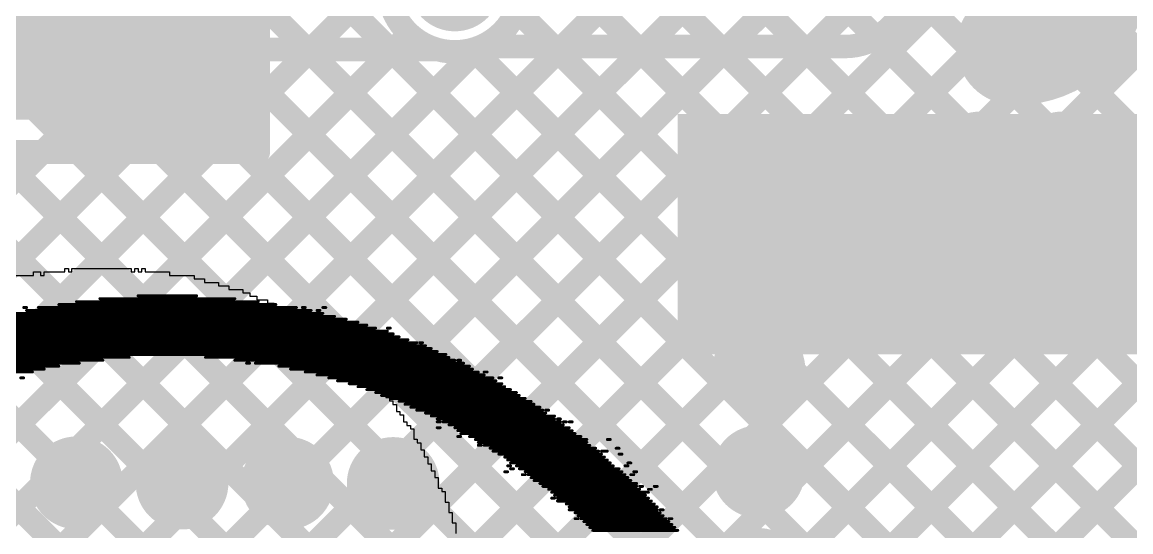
# Model space of a CAD drawing. Header units: millimetres. Extents: x 3.06 to 5.82, y 1.29 to 3.84.
# Drawn here: x 4.7105 to 5.0885, y 1.7595 to 1.9333 of the extents above; entities that cross this region are included whole.
import ezdxf

# ---------------------------------------------------------------- set-up
doc = ezdxf.new("R2010")
doc.units = ezdxf.units.MM
doc.header["$MEASUREMENT"] = 0
for name, color, linetype in [('BottomLayer', 5, 'Continuous'), ('BottomOverlay', 54, 'Continuous'), ('BottomSolder', 6, 'Continuous'), ('MultiLayer', 9, 'Continuous'), ('TopLayer', 1, 'Continuous'), ('TopOverlay', 2, 'Continuous'), ('TopPaste', 8, 'Continuous'), ('TopSolder', 216, 'Continuous'), ('ViaHoleLayer', 16, 'Continuous')]:
    doc.layers.add(name, color=color, linetype=linetype)

# ---------------------------------------------------------------- blocks, each defined once
blk = doc.blocks.new('RES_0805_38')
at = {"layer": 'TopLayer'}
for points in [[(-0.06, -0.025), (-0.02, -0.025), (-0.06, 0.025), (-0.02, 0.025)], [(0.02, -0.025), (0.06, -0.025), (0.02, 0.025), (0.06, 0.025)]]:
    blk.add_solid(points, dxfattribs=at)
at = {"layer": 'TopOverlay', "const_width": 0.00787}
for points in [[(-0.065, 0.03), (0.065, 0.03)], [(-0.065, 0.03), (-0.065, -0.03)], [(0.065, 0.03), (0.065, -0.03)], [(-0.065, -0.03), (0.065, -0.03)]]:
    blk.add_lwpolyline(points, dxfattribs=at)
at = {"layer": 'TopOverlay', "const_width": 0.00394}
for points in [[(-0.06697, 0.03, 1), (-0.06303, 0.03, 1)], [(-0.06697, 0.03, 1), (-0.06303, 0.03, 1)], [(0.06303, 0.03, 1), (0.06697, 0.03, 1)], [(0.06303, 0.03, 1), (0.06697, 0.03, 1)], [(-0.06697, -0.03, 1), (-0.06303, -0.03, 1)], [(-0.06697, -0.03, 1), (-0.06303, -0.03, 1)], [(0.06303, -0.03, 1), (0.06697, -0.03, 1)], [(0.06303, -0.03, 1), (0.06697, -0.03, 1)]]:
    blk.add_lwpolyline(points, format="xyb", close=True, dxfattribs=at)
at = {"layer": 'TopPaste'}
for points in [[(-0.06, -0.025), (-0.02, -0.025), (-0.06, 0.025), (-0.02, 0.025)], [(0.02, -0.025), (0.06, -0.025), (0.02, 0.025), (0.06, 0.025)]]:
    blk.add_solid(points, dxfattribs=at)
at = {"layer": 'TopSolder'}
for points in [[(-0.064, -0.029), (-0.016, -0.029), (-0.064, 0.029), (-0.016, 0.029)], [(0.016, -0.029), (0.064, -0.029), (0.016, 0.029), (0.064, 0.029)]]:
    blk.add_solid(points, dxfattribs=at)
blk = doc.blocks.new('SOT_23_51')
at = {"layer": 'TopLayer'}
for points in [[(-0.01614, 0.02126), (0.01614, 0.02126), (-0.01614, 0.05748), (0.01614, 0.05748)], [(-0.05354, -0.05748), (-0.02126, -0.05748), (-0.05354, -0.02126), (-0.02126, -0.02126)], [(0.02126, -0.05748), (0.05354, -0.05748), (0.02126, -0.02126), (0.05354, -0.02126)]]:
    blk.add_solid(points, dxfattribs=at)
at = {"layer": 'TopOverlay', "const_width": 0.00787}
for points in [[(-0.024, 0.034), (-0.063, 0.034)], [(-0.063, 0.034), (-0.063, -0.03)], [(0.063, 0.034), (0.024, 0.034)], [(0.063, 0.034), (0.063, -0.03)], [(0.013, -0.033), (-0.013, -0.033)]]:
    blk.add_lwpolyline(points, dxfattribs=at)
at = {"layer": 'TopOverlay'}
for points, const_width in [([(-0.06497, 0.034, 1), (-0.06103, 0.034, 1)], 0.00394), ([(-0.06497, 0.034, 1), (-0.06103, 0.034, 1)], 0.00394), ([(-0.02597, 0.034, 1), (-0.02203, 0.034, 1)], 0.00394), ([(0.02203, 0.034, 1), (0.02597, 0.034, 1)], 0.00394), ([(0.06103, 0.034, 1), (0.06497, 0.034, 1)], 0.00394), ([(0.06103, 0.034, 1), (0.06497, 0.034, 1)], 0.00394), ([(-0.06497, -0.03, 1), (-0.06103, -0.03, 1)], 0.00394), ([(0.06103, -0.03, 1), (0.06497, -0.03, 1)], 0.00394), ([(-0.01497, -0.033, 1), (-0.01103, -0.033, 1)], 0.00394), ([(0.01103, -0.033, 1), (0.01497, -0.033, 1)], 0.00394), ([(-0.06439, -0.045, 1), (-0.07161, -0.045, 1)], 0.01), ([(-0.07411, -0.045, 1), (-0.06911, -0.045, 1)], 0.005), ([(-0.06689, -0.045, 1), (-0.06189, -0.045, 1)], 0.005)]:
    blk.add_lwpolyline(points, format="xyb", close=True, dxfattribs=dict(at, const_width=const_width))
at = {"layer": 'TopPaste'}
for points in [[(-0.01614, 0.02126), (0.01614, 0.02126), (-0.01614, 0.05748), (0.01614, 0.05748)], [(-0.05354, -0.05748), (-0.02126, -0.05748), (-0.05354, -0.02126), (-0.02126, -0.02126)], [(0.02126, -0.05748), (0.05354, -0.05748), (0.02126, -0.02126), (0.05354, -0.02126)]]:
    blk.add_solid(points, dxfattribs=at)
at = {"layer": 'TopSolder'}
for points in [[(-0.02014, 0.01726), (0.02014, 0.01726), (-0.02014, 0.06148), (0.02014, 0.06148)], [(-0.05754, -0.06148), (-0.01726, -0.06148), (-0.05754, -0.01726), (-0.01726, -0.01726)], [(0.01726, -0.06148), (0.05754, -0.06148), (0.01726, -0.01726), (0.05754, -0.01726)]]:
    blk.add_solid(points, dxfattribs=at)

msp = doc.modelspace()

# ---------------------------------------------------------------- linework, layer by layer
at = {"layer": 'BottomLayer', "const_width": 0.008}
for points in [[(4.522, 1.55215), (5.43548, 2.46563)], [(4.522, 1.52387), (5.44297, 2.44484)], [(4.52217, 1.49575), (5.46642, 2.44)], [(4.53143, 1.47673), (5.4947, 2.44)], [(4.55105, 1.46806), (5.52299, 2.44)], [(4.57927, 1.468), (5.55127, 2.44)], [(4.60756, 1.468), (5.57956, 2.44)], [(4.63584, 1.468), (5.60784, 2.44)], [(4.66412, 1.468), (5.63612, 2.44)], [(4.789, 2.2255), (5.367, 1.6475)], [(4.789, 2.19722), (5.367, 1.61922)], [(4.789, 2.16893), (5.36166, 1.59627)], [(4.789, 2.14065), (5.34149, 1.58816)], [(4.89622, 2.00514), (5.32595, 1.57542)], [(4.88966, 1.98342), (5.31461, 1.55847)], [(4.8668, 1.978), (5.3084, 1.5364)], [(4.69241, 1.468), (5.17455, 1.95014)], [(4.87912, 1.93739), (5.29051, 1.526)], [(4.50056, 1.70042), (4.72414, 1.924)], [(4.504, 1.924), (4.85197, 1.924)], [(4.51292, 1.68449), (4.75243, 1.924)], [(4.52061, 1.66389), (4.78071, 1.924)], [(4.522, 1.58043), (4.86633, 1.92476)], [(4.522, 1.60872), (4.83728, 1.924)], [(4.522, 1.637), (4.809, 1.924)], [(4.60967, 1.924), (5.02512, 1.50855)], [(4.63795, 1.924), (5.0392, 1.52276)], [(4.66624, 1.924), (5.06424, 1.526)], [(4.69452, 1.924), (5.09252, 1.526)], [(4.72069, 1.468), (5.17776, 1.92507)], [(4.72281, 1.924), (5.12081, 1.526)], [(4.75109, 1.924), (5.14909, 1.526)], [(4.77937, 1.924), (5.17737, 1.526)], [(4.80766, 1.924), (5.20566, 1.526)], [(4.83594, 1.924), (5.23394, 1.526)], [(4.86418, 1.92404), (5.26223, 1.526)], [(4.74898, 1.468), (5.19842, 1.91745)], [(4.63496, 1.87042), (5.02655, 1.47884)], [(4.77726, 1.468), (5.17021, 1.86095)], [(4.62646, 1.85064), (5.0091, 1.468)]]:
    msp.add_lwpolyline(points, dxfattribs=at)
msp.add_lwpolyline([(4.88081, 1.946, -0.494904), (4.85197, 1.924)], format="xyb", dxfattribs=at)
at = {"layer": 'BottomLayer'}
for points, const_width in [([(5.04309, 1.925, 1), (5.05491, 1.925, 1)], 0.01181), ([(4.72081, 1.924, 1), (4.72481, 1.924, 1)], 0.004), ([(4.72214, 1.924, 1), (4.72614, 1.924, 1)], 0.004), ([(4.74909, 1.924, 1), (4.75309, 1.924, 1)], 0.004), ([(4.75043, 1.924, 1), (4.75443, 1.924, 1)], 0.004), ([(4.77737, 1.924, 1), (4.78137, 1.924, 1)], 0.004), ([(4.77871, 1.924, 1), (4.78271, 1.924, 1)], 0.004), ([(4.80566, 1.924, 1), (4.80966, 1.924, 1)], 0.004), ([(4.807, 1.924, 1), (4.811, 1.924, 1)], 0.004), ([(4.83394, 1.924, 1), (4.83794, 1.924, 1)], 0.004), ([(4.83528, 1.924, 1), (4.83928, 1.924, 1)], 0.004), ([(4.84997, 1.924, 1), (4.85397, 1.924, 1)], 0.004), ([(4.84997, 1.924, 1), (4.85397, 1.924, 1)], 0.004), ([(4.86218, 1.92404, 1), (4.86618, 1.92404, 1)], 0.004), ([(4.86433, 1.92476, 1), (4.86833, 1.92476, 1)], 0.004), ([(5.03109, 1.887, 1), (5.04291, 1.887, 1)], 0.01181), ([(5.05909, 1.887, 1), (5.07091, 1.887, 1)], 0.01181), ([(4.95598, 1.885, 1), (4.96779, 1.885, 1)], 0.01181), ([(4.95587, 1.85, 1), (4.96768, 1.85, 1)], 0.01181), ([(4.95576, 1.815, 1), (4.96757, 1.815, 1)], 0.01181), ([(4.95565, 1.78, 1), (4.96746, 1.78, 1)], 0.01181), ([(4.72309, 1.77622, 1), (4.7349, 1.77622, 1)], 0.01181), ([(4.75909, 1.77611, 1), (4.7709, 1.77611, 1)], 0.01181), ([(4.79509, 1.77611, 1), (4.8069, 1.77611, 1)], 0.01181), ([(4.83109, 1.776, 1), (4.8429, 1.776, 1)], 0.01181)]:
    msp.add_lwpolyline(points, format="xyb", close=True, dxfattribs=dict(at, const_width=const_width))
at = {"layer": 'BottomOverlay', "const_width": 0.001}
for points in [[(4.723, 1.837), (4.797, 1.837)], [(4.729, 1.838), (4.791, 1.838)], [(4.737, 1.839), (4.783, 1.839)], [(4.75, 1.84), (4.77, 1.84)], [(4.704, 1.833), (4.817, 1.833)], [(4.708, 1.834), (4.813, 1.834)], [(4.711, 1.836), (4.712, 1.836)], [(4.712, 1.835), (4.809, 1.835)], [(4.716, 1.836), (4.804, 1.836)], [(4.806, 1.836), (4.807, 1.836)], [(4.811, 1.835), (4.812, 1.835)], [(4.813, 1.836), (4.814, 1.836)], [(4.689, 1.829), (4.831, 1.829)], [(4.693, 1.83), (4.828, 1.83)], [(4.696, 1.831), (4.825, 1.831)], [(4.699, 1.832), (4.821, 1.832)], [(4.835, 1.829), (4.836, 1.829)], [(4.681, 1.826), (4.839, 1.826)], [(4.684, 1.827), (4.837, 1.827)], [(4.687, 1.828), (4.835, 1.828)], [(4.671, 1.822), (4.85, 1.822)], [(4.673, 1.823), (4.848, 1.823)], [(4.676, 1.824), (4.845, 1.824)], [(4.679, 1.825), (4.842, 1.825)], [(4.846, 1.824), (4.847, 1.824)], [(4.662, 1.818), (4.738, 1.818)], [(4.665, 1.819), (4.747, 1.819)], [(4.666, 1.82), (4.855, 1.82)], [(4.669, 1.821), (4.852, 1.821)], [(4.773, 1.819), (4.856, 1.819)], [(4.783, 1.818), (4.858, 1.818)], [(4.859, 1.818), (4.86, 1.818)], [(4.655, 1.814), (4.714, 1.814)], [(4.656, 1.815), (4.718, 1.815)], [(4.657, 1.816), (4.723, 1.816)], [(4.661, 1.817), (4.73, 1.817)], [(4.787, 1.817), (4.788, 1.817)], [(4.79, 1.817), (4.861, 1.817)], [(4.798, 1.816), (4.863, 1.816)], [(4.802, 1.815), (4.864, 1.815)], [(4.807, 1.814), (4.866, 1.814)], [(4.868, 1.814), (4.869, 1.814)], [(4.71, 1.812), (4.711, 1.812)], [(4.811, 1.813), (4.868, 1.813)], [(4.815, 1.812), (4.871, 1.812)], [(4.818, 1.811), (4.872, 1.811)], [(4.822, 1.81), (4.874, 1.81)], [(4.873, 1.812), (4.874, 1.812)], [(4.825, 1.809), (4.875, 1.809)], [(4.828, 1.808), (4.877, 1.808)], [(4.831, 1.807), (4.879, 1.807)], [(4.833, 1.806), (4.88, 1.806)], [(4.836, 1.805), (4.882, 1.805)], [(4.839, 1.804), (4.884, 1.804)], [(4.841, 1.803), (4.885, 1.803)], [(4.843, 1.802), (4.887, 1.802)], [(4.845, 1.801), (4.888, 1.801)], [(4.848, 1.8), (4.889, 1.8)], [(4.85, 1.799), (4.892, 1.799)], [(4.889, 1.801), (4.89, 1.801)], [(4.852, 1.798), (4.892, 1.798)], [(4.852, 1.797), (4.853, 1.797)], [(4.852, 1.795), (4.853, 1.795)], [(4.854, 1.797), (4.894, 1.797)], [(4.856, 1.796), (4.895, 1.796)], [(4.858, 1.795), (4.897, 1.795)], [(4.893, 1.798), (4.894, 1.798)], [(4.895, 1.797), (4.896, 1.797)], [(4.897, 1.797), (4.898, 1.797)], [(4.859, 1.794), (4.898, 1.794)], [(4.859, 1.792), (4.86, 1.792)], [(4.86, 1.793), (4.899, 1.793)], [(4.863, 1.792), (4.901, 1.792)], [(4.865, 1.791), (4.903, 1.791)], [(4.866, 1.79), (4.903, 1.79)], [(4.866, 1.789), (4.867, 1.789)], [(4.868, 1.789), (4.904, 1.789)], [(4.87, 1.788), (4.906, 1.788)], [(4.91, 1.791), (4.911, 1.791)], [(4.913, 1.788), (4.914, 1.788)], [(4.871, 1.787), (4.907, 1.787)], [(4.873, 1.786), (4.908, 1.786)], [(4.875, 1.785), (4.909, 1.785)], [(4.876, 1.784), (4.91, 1.784)], [(4.908, 1.787), (4.91, 1.787)], [(4.914, 1.786), (4.915, 1.786)], [(4.875, 1.78), (4.876, 1.78)], [(4.876, 1.782), (4.877, 1.782)], [(4.877, 1.783), (4.911, 1.783)], [(4.877, 1.781), (4.878, 1.781)], [(4.879, 1.782), (4.912, 1.782)], [(4.88, 1.781), (4.914, 1.781)], [(4.882, 1.78), (4.915, 1.78)], [(4.916, 1.782), (4.917, 1.782)], [(4.917, 1.783), (4.918, 1.783)], [(4.919, 1.78), (4.92, 1.78)], [(4.881, 1.779), (4.882, 1.779)], [(4.883, 1.779), (4.916, 1.779)], [(4.884, 1.778), (4.917, 1.778)], [(4.885, 1.777), (4.918, 1.777)], [(4.887, 1.776), (4.92, 1.776)], [(4.918, 1.779), (4.919, 1.779)], [(4.888, 1.775), (4.92, 1.775)], [(4.89, 1.774), (4.921, 1.774)], [(4.891, 1.773), (4.924, 1.773)], [(4.921, 1.775), (4.922, 1.775)], [(4.924, 1.774), (4.925, 1.774)], [(4.926, 1.775), (4.927, 1.775)], [(4.891, 1.771), (4.892, 1.771)], [(4.892, 1.772), (4.923, 1.772)], [(4.893, 1.771), (4.924, 1.771)], [(4.893, 1.77), (4.925, 1.77)], [(4.896, 1.769), (4.926, 1.769)], [(4.897, 1.768), (4.927, 1.768)], [(4.897, 1.767), (4.927, 1.767)], [(4.899, 1.766), (4.928, 1.766)], [(4.9, 1.765), (4.929, 1.765)], [(4.928, 1.767), (4.929, 1.767)], [(4.899, 1.764), (4.9, 1.764)], [(4.901, 1.764), (4.93, 1.764)], [(4.902, 1.763), (4.931, 1.763)], [(4.903, 1.762), (4.932, 1.762)], [(4.904, 1.761), (4.933, 1.761)], [(4.931, 1.764), (4.932, 1.764)], [(4.905, 1.76), (4.934, 1.76)]]:
    msp.add_lwpolyline(points, dxfattribs=at)
at = {"layer": 'BottomOverlay', "const_width": 0.0005}
for points in [[(4.72275, 1.837, 1), (4.72325, 1.837, 1)], [(4.72875, 1.838, 1), (4.72925, 1.838, 1)], [(4.73675, 1.839, 1), (4.73725, 1.839, 1)], [(4.74975, 1.84, 1), (4.75025, 1.84, 1)], [(4.76975, 1.84, 1), (4.77025, 1.84, 1)], [(4.78275, 1.839, 1), (4.78325, 1.839, 1)], [(4.79075, 1.838, 1), (4.79125, 1.838, 1)], [(4.79675, 1.837, 1), (4.79725, 1.837, 1)], [(4.71075, 1.836, 1), (4.71125, 1.836, 1)], [(4.71175, 1.836, 1), (4.71225, 1.836, 1)], [(4.71175, 1.835, 1), (4.71225, 1.835, 1)], [(4.71575, 1.836, 1), (4.71625, 1.836, 1)], [(4.80375, 1.836, 1), (4.80425, 1.836, 1)], [(4.80575, 1.836, 1), (4.80625, 1.836, 1)], [(4.80675, 1.836, 1), (4.80725, 1.836, 1)], [(4.80875, 1.835, 1), (4.80925, 1.835, 1)], [(4.81075, 1.835, 1), (4.81125, 1.835, 1)], [(4.81175, 1.835, 1), (4.81225, 1.835, 1)], [(4.81275, 1.836, 1), (4.81325, 1.836, 1)], [(4.81275, 1.834, 1), (4.81325, 1.834, 1)], [(4.81375, 1.836, 1), (4.81425, 1.836, 1)], [(4.81675, 1.833, 1), (4.81725, 1.833, 1)], [(4.82075, 1.832, 1), (4.82125, 1.832, 1)], [(4.82475, 1.831, 1), (4.82525, 1.831, 1)], [(4.82775, 1.83, 1), (4.82825, 1.83, 1)], [(4.83075, 1.829, 1), (4.83125, 1.829, 1)], [(4.83475, 1.829, 1), (4.83525, 1.829, 1)], [(4.83575, 1.829, 1), (4.83625, 1.829, 1)], [(4.83475, 1.828, 1), (4.83525, 1.828, 1)], [(4.83675, 1.827, 1), (4.83725, 1.827, 1)], [(4.83875, 1.826, 1), (4.83925, 1.826, 1)], [(4.84175, 1.825, 1), (4.84225, 1.825, 1)], [(4.84475, 1.824, 1), (4.84525, 1.824, 1)], [(4.84575, 1.824, 1), (4.84625, 1.824, 1)], [(4.84675, 1.824, 1), (4.84725, 1.824, 1)], [(4.84775, 1.823, 1), (4.84825, 1.823, 1)], [(4.84975, 1.822, 1), (4.85025, 1.822, 1)], [(4.73775, 1.818, 1), (4.73825, 1.818, 1)], [(4.74675, 1.819, 1), (4.74725, 1.819, 1)], [(4.77275, 1.819, 1), (4.77325, 1.819, 1)], [(4.78275, 1.818, 1), (4.78325, 1.818, 1)], [(4.85175, 1.821, 1), (4.85225, 1.821, 1)], [(4.85475, 1.82, 1), (4.85525, 1.82, 1)], [(4.85575, 1.819, 1), (4.85625, 1.819, 1)], [(4.85775, 1.818, 1), (4.85825, 1.818, 1)], [(4.85875, 1.818, 1), (4.85925, 1.818, 1)], [(4.85975, 1.818, 1), (4.86025, 1.818, 1)], [(4.71375, 1.814, 1), (4.71425, 1.814, 1)], [(4.71775, 1.815, 1), (4.71825, 1.815, 1)], [(4.72275, 1.816, 1), (4.72325, 1.816, 1)], [(4.72975, 1.817, 1), (4.73025, 1.817, 1)], [(4.78675, 1.817, 1), (4.78725, 1.817, 1)], [(4.78775, 1.817, 1), (4.78825, 1.817, 1)], [(4.78975, 1.817, 1), (4.79025, 1.817, 1)], [(4.79775, 1.816, 1), (4.79825, 1.816, 1)], [(4.80175, 1.815, 1), (4.80225, 1.815, 1)], [(4.80675, 1.814, 1), (4.80725, 1.814, 1)], [(4.86075, 1.817, 1), (4.86125, 1.817, 1)], [(4.86275, 1.816, 1), (4.86325, 1.816, 1)], [(4.86375, 1.815, 1), (4.86425, 1.815, 1)], [(4.86575, 1.814, 1), (4.86625, 1.814, 1)], [(4.86775, 1.814, 1), (4.86825, 1.814, 1)], [(4.86875, 1.814, 1), (4.86925, 1.814, 1)], [(4.70975, 1.812, 1), (4.71025, 1.812, 1)], [(4.71075, 1.812, 1), (4.71125, 1.812, 1)], [(4.81075, 1.813, 1), (4.81125, 1.813, 1)], [(4.81475, 1.812, 1), (4.81525, 1.812, 1)], [(4.81775, 1.811, 1), (4.81825, 1.811, 1)], [(4.82175, 1.81, 1), (4.82225, 1.81, 1)], [(4.86775, 1.813, 1), (4.86825, 1.813, 1)], [(4.87075, 1.812, 1), (4.87125, 1.812, 1)], [(4.87175, 1.811, 1), (4.87225, 1.811, 1)], [(4.87275, 1.812, 1), (4.87325, 1.812, 1)], [(4.87375, 1.812, 1), (4.87425, 1.812, 1)], [(4.87375, 1.81, 1), (4.87425, 1.81, 1)], [(4.82475, 1.809, 1), (4.82525, 1.809, 1)], [(4.82775, 1.808, 1), (4.82825, 1.808, 1)], [(4.83075, 1.807, 1), (4.83125, 1.807, 1)], [(4.87475, 1.809, 1), (4.87525, 1.809, 1)], [(4.87675, 1.808, 1), (4.87725, 1.808, 1)], [(4.87875, 1.807, 1), (4.87925, 1.807, 1)], [(4.83275, 1.806, 1), (4.83325, 1.806, 1)], [(4.83575, 1.805, 1), (4.83625, 1.805, 1)], [(4.83875, 1.804, 1), (4.83925, 1.804, 1)], [(4.84075, 1.803, 1), (4.84125, 1.803, 1)], [(4.87975, 1.806, 1), (4.88025, 1.806, 1)], [(4.88175, 1.805, 1), (4.88225, 1.805, 1)], [(4.88375, 1.804, 1), (4.88425, 1.804, 1)], [(4.88475, 1.803, 1), (4.88525, 1.803, 1)], [(4.84275, 1.802, 1), (4.84325, 1.802, 1)], [(4.84475, 1.801, 1), (4.84525, 1.801, 1)], [(4.84775, 1.8, 1), (4.84825, 1.8, 1)], [(4.84975, 1.799, 1), (4.85025, 1.799, 1)], [(4.88675, 1.802, 1), (4.88725, 1.802, 1)], [(4.88775, 1.801, 1), (4.88825, 1.801, 1)], [(4.88875, 1.801, 1), (4.88925, 1.801, 1)], [(4.88875, 1.8, 1), (4.88925, 1.8, 1)], [(4.88975, 1.801, 1), (4.89025, 1.801, 1)], [(4.89175, 1.799, 1), (4.89225, 1.799, 1)], [(4.85175, 1.798, 1), (4.85225, 1.798, 1)], [(4.85175, 1.797, 1), (4.85225, 1.797, 1)], [(4.85175, 1.795, 1), (4.85225, 1.795, 1)], [(4.85275, 1.797, 1), (4.85325, 1.797, 1)], [(4.85275, 1.795, 1), (4.85325, 1.795, 1)], [(4.85375, 1.797, 1), (4.85425, 1.797, 1)], [(4.85575, 1.796, 1), (4.85625, 1.796, 1)], [(4.85775, 1.795, 1), (4.85825, 1.795, 1)], [(4.89175, 1.798, 1), (4.89225, 1.798, 1)], [(4.89275, 1.798, 1), (4.89325, 1.798, 1)], [(4.89375, 1.798, 1), (4.89425, 1.798, 1)], [(4.89375, 1.797, 1), (4.89425, 1.797, 1)], [(4.89475, 1.797, 1), (4.89525, 1.797, 1)], [(4.89475, 1.796, 1), (4.89525, 1.796, 1)], [(4.89575, 1.797, 1), (4.89625, 1.797, 1)], [(4.89675, 1.797, 1), (4.89725, 1.797, 1)], [(4.89675, 1.795, 1), (4.89725, 1.795, 1)], [(4.89775, 1.797, 1), (4.89825, 1.797, 1)], [(4.85875, 1.794, 1), (4.85925, 1.794, 1)], [(4.85875, 1.792, 1), (4.85925, 1.792, 1)], [(4.85975, 1.793, 1), (4.86025, 1.793, 1)], [(4.85975, 1.792, 1), (4.86025, 1.792, 1)], [(4.86275, 1.792, 1), (4.86325, 1.792, 1)], [(4.89775, 1.794, 1), (4.89825, 1.794, 1)], [(4.89875, 1.793, 1), (4.89925, 1.793, 1)], [(4.90075, 1.792, 1), (4.90125, 1.792, 1)], [(4.86475, 1.791, 1), (4.86525, 1.791, 1)], [(4.86575, 1.79, 1), (4.86625, 1.79, 1)], [(4.86575, 1.789, 1), (4.86625, 1.789, 1)], [(4.86675, 1.789, 1), (4.86725, 1.789, 1)], [(4.86775, 1.789, 1), (4.86825, 1.789, 1)], [(4.86975, 1.788, 1), (4.87025, 1.788, 1)], [(4.90275, 1.791, 1), (4.90325, 1.791, 1)], [(4.90275, 1.79, 1), (4.90325, 1.79, 1)], [(4.90375, 1.789, 1), (4.90425, 1.789, 1)], [(4.90575, 1.788, 1), (4.90625, 1.788, 1)], [(4.90975, 1.791, 1), (4.91025, 1.791, 1)], [(4.91075, 1.791, 1), (4.91125, 1.791, 1)], [(4.91275, 1.788, 1), (4.91325, 1.788, 1)], [(4.91375, 1.788, 1), (4.91425, 1.788, 1)], [(4.87075, 1.787, 1), (4.87125, 1.787, 1)], [(4.87275, 1.786, 1), (4.87325, 1.786, 1)], [(4.87475, 1.785, 1), (4.87525, 1.785, 1)], [(4.87575, 1.784, 1), (4.87625, 1.784, 1)], [(4.90675, 1.787, 1), (4.90725, 1.787, 1)], [(4.90775, 1.787, 1), (4.90825, 1.787, 1)], [(4.90775, 1.786, 1), (4.90825, 1.786, 1)], [(4.90875, 1.785, 1), (4.90925, 1.785, 1)], [(4.90975, 1.787, 1), (4.91025, 1.787, 1)], [(4.90975, 1.784, 1), (4.91025, 1.784, 1)], [(4.91375, 1.786, 1), (4.91425, 1.786, 1)], [(4.91475, 1.786, 1), (4.91525, 1.786, 1)], [(4.87475, 1.78, 1), (4.87525, 1.78, 1)], [(4.87575, 1.782, 1), (4.87625, 1.782, 1)], [(4.87575, 1.78, 1), (4.87625, 1.78, 1)], [(4.87675, 1.783, 1), (4.87725, 1.783, 1)], [(4.87675, 1.782, 1), (4.87725, 1.782, 1)], [(4.87675, 1.781, 1), (4.87725, 1.781, 1)], [(4.87775, 1.781, 1), (4.87825, 1.781, 1)], [(4.87875, 1.782, 1), (4.87925, 1.782, 1)], [(4.87975, 1.781, 1), (4.88025, 1.781, 1)], [(4.88175, 1.78, 1), (4.88225, 1.78, 1)], [(4.91075, 1.783, 1), (4.91125, 1.783, 1)], [(4.91175, 1.782, 1), (4.91225, 1.782, 1)], [(4.91375, 1.781, 1), (4.91425, 1.781, 1)], [(4.91475, 1.78, 1), (4.91525, 1.78, 1)], [(4.91575, 1.782, 1), (4.91625, 1.782, 1)], [(4.91675, 1.783, 1), (4.91725, 1.783, 1)], [(4.91675, 1.782, 1), (4.91725, 1.782, 1)], [(4.91775, 1.783, 1), (4.91825, 1.783, 1)], [(4.91875, 1.78, 1), (4.91925, 1.78, 1)], [(4.91975, 1.78, 1), (4.92025, 1.78, 1)], [(4.88075, 1.779, 1), (4.88125, 1.779, 1)], [(4.88175, 1.779, 1), (4.88225, 1.779, 1)], [(4.88275, 1.779, 1), (4.88325, 1.779, 1)], [(4.88375, 1.778, 1), (4.88425, 1.778, 1)], [(4.88475, 1.777, 1), (4.88525, 1.777, 1)], [(4.88675, 1.776, 1), (4.88725, 1.776, 1)], [(4.91575, 1.779, 1), (4.91625, 1.779, 1)], [(4.91675, 1.778, 1), (4.91725, 1.778, 1)], [(4.91775, 1.779, 1), (4.91825, 1.779, 1)], [(4.91775, 1.777, 1), (4.91825, 1.777, 1)], [(4.91875, 1.779, 1), (4.91925, 1.779, 1)], [(4.91975, 1.776, 1), (4.92025, 1.776, 1)], [(4.88775, 1.775, 1), (4.88825, 1.775, 1)], [(4.88975, 1.774, 1), (4.89025, 1.774, 1)], [(4.89075, 1.773, 1), (4.89125, 1.773, 1)], [(4.91975, 1.775, 1), (4.92025, 1.775, 1)], [(4.92075, 1.775, 1), (4.92125, 1.775, 1)], [(4.92075, 1.774, 1), (4.92125, 1.774, 1)], [(4.92175, 1.775, 1), (4.92225, 1.775, 1)], [(4.92375, 1.774, 1), (4.92425, 1.774, 1)], [(4.92375, 1.773, 1), (4.92425, 1.773, 1)], [(4.92475, 1.774, 1), (4.92525, 1.774, 1)], [(4.92575, 1.775, 1), (4.92625, 1.775, 1)], [(4.92675, 1.775, 1), (4.92725, 1.775, 1)], [(4.89075, 1.771, 1), (4.89125, 1.771, 1)], [(4.89175, 1.772, 1), (4.89225, 1.772, 1)], [(4.89175, 1.771, 1), (4.89225, 1.771, 1)], [(4.89275, 1.771, 1), (4.89325, 1.771, 1)], [(4.89275, 1.77, 1), (4.89325, 1.77, 1)], [(4.89575, 1.769, 1), (4.89625, 1.769, 1)], [(4.92275, 1.772, 1), (4.92325, 1.772, 1)], [(4.92375, 1.771, 1), (4.92425, 1.771, 1)], [(4.92475, 1.77, 1), (4.92525, 1.77, 1)], [(4.92575, 1.769, 1), (4.92625, 1.769, 1)], [(4.89675, 1.768, 1), (4.89725, 1.768, 1)], [(4.89675, 1.767, 1), (4.89725, 1.767, 1)], [(4.89875, 1.766, 1), (4.89925, 1.766, 1)], [(4.89975, 1.765, 1), (4.90025, 1.765, 1)], [(4.92675, 1.768, 1), (4.92725, 1.768, 1)], [(4.92675, 1.767, 1), (4.92725, 1.767, 1)], [(4.92775, 1.767, 1), (4.92825, 1.767, 1)], [(4.92775, 1.766, 1), (4.92825, 1.766, 1)], [(4.92875, 1.767, 1), (4.92925, 1.767, 1)], [(4.92875, 1.765, 1), (4.92925, 1.765, 1)], [(4.89875, 1.764, 1), (4.89925, 1.764, 1)], [(4.89975, 1.764, 1), (4.90025, 1.764, 1)], [(4.90075, 1.764, 1), (4.90125, 1.764, 1)], [(4.90175, 1.763, 1), (4.90225, 1.763, 1)], [(4.90275, 1.762, 1), (4.90325, 1.762, 1)], [(4.90375, 1.761, 1), (4.90425, 1.761, 1)], [(4.92975, 1.764, 1), (4.93025, 1.764, 1)], [(4.93075, 1.764, 1), (4.93125, 1.764, 1)], [(4.93075, 1.763, 1), (4.93125, 1.763, 1)], [(4.93175, 1.764, 1), (4.93225, 1.764, 1)], [(4.93175, 1.762, 1), (4.93225, 1.762, 1)], [(4.93275, 1.761, 1), (4.93325, 1.761, 1)], [(4.90475, 1.76, 1), (4.90525, 1.76, 1)], [(4.93375, 1.76, 1), (4.93425, 1.76, 1)]]:
    msp.add_lwpolyline(points, format="xyb", close=True, dxfattribs=at)
at = {"layer": 'BottomSolder', "const_width": 0.01581}
for points in [[(4.85009, 1.946, 1), (4.86591, 1.946, 1)], [(5.04109, 1.925, 1), (5.05691, 1.925, 1)], [(5.02909, 1.887, 1), (5.04491, 1.887, 1)], [(5.05709, 1.887, 1), (5.07291, 1.887, 1)], [(4.95398, 1.885, 1), (4.96979, 1.885, 1)], [(4.95387, 1.85, 1), (4.96968, 1.85, 1)], [(4.95376, 1.815, 1), (4.96957, 1.815, 1)], [(4.95365, 1.78, 1), (4.96946, 1.78, 1)], [(4.72109, 1.77622, 1), (4.7369, 1.77622, 1)], [(4.75709, 1.77611, 1), (4.7729, 1.77611, 1)], [(4.79309, 1.77611, 1), (4.8089, 1.77611, 1)], [(4.82909, 1.776, 1), (4.8449, 1.776, 1)], [(4.95354, 1.745, 1), (4.96935, 1.745, 1)]]:
    msp.add_lwpolyline(points, format="xyb", close=True, dxfattribs=at)
at = {"layer": 'MultiLayer', "const_width": 0.01181}
for points in [[(5.04309, 1.925, 1), (5.05491, 1.925, 1)], [(5.03109, 1.887, 1), (5.04291, 1.887, 1)], [(5.05909, 1.887, 1), (5.07091, 1.887, 1)], [(4.95598, 1.885, 1), (4.96779, 1.885, 1)], [(4.95587, 1.85, 1), (4.96768, 1.85, 1)], [(4.95576, 1.815, 1), (4.96757, 1.815, 1)], [(4.95565, 1.78, 1), (4.96746, 1.78, 1)], [(4.72309, 1.77622, 1), (4.7349, 1.77622, 1)], [(4.75909, 1.77611, 1), (4.7709, 1.77611, 1)], [(4.79509, 1.77611, 1), (4.8069, 1.77611, 1)], [(4.83109, 1.776, 1), (4.8429, 1.776, 1)]]:
    msp.add_lwpolyline(points, format="xyb", close=True, dxfattribs=at)
at = {"layer": 'TopLayer'}
for points, const_width in [([(4.46699, 1.384), (5.124, 2.04101)], 0.008), ([(5.075, 1.951), (5.075, 2.009)], 0.04), ([(4.49527, 1.384), (5.124, 2.01273)], 0.008), ([(4.52356, 1.384), (5.124, 1.98444)], 0.008), ([(5.034, 1.9805), (5.21101, 1.80349)], 0.008), ([(4.791, 1.93429), (4.83471, 1.978)], 0.008), ([(4.55184, 1.384), (5.14084, 1.973)], 0.008), ([(4.58012, 1.384), (5.16912, 1.973)], 0.008), ([(4.79094, 1.969), (5.09794, 1.662)], 0.008), ([(5.03023, 1.95599), (5.194, 1.79222)], 0.008), ([(4.60841, 1.384), (5.17458, 1.95018)], 0.008), ([(4.791, 1.889), (4.791, 1.951)], 0.008), ([(4.791, 1.906), (4.83567, 1.95068)], 0.008), ([(5.00588, 1.93119), (5.02781, 1.95312)], 0.008), ([(4.791, 1.94066), (5.075, 1.65666)], 0.008), ([(5.01632, 1.94162), (5.194, 1.76393)], 0.008), ([(4.64809, 1.92009), (4.74691, 1.92009)], 0.04), ([(4.29728, 1.384), (4.84252, 1.92924)], 0.008), ([(5.00171, 1.92794), (5.194, 1.73565)], 0.008), ([(4.32557, 1.384), (4.86633, 1.92476)], 0.008), ([(4.35385, 1.384), (4.89485, 1.925)], 0.008), ([(4.38213, 1.384), (4.92313, 1.925)], 0.008), ([(4.41042, 1.384), (4.95142, 1.925)], 0.008), ([(4.4387, 1.384), (4.9797, 1.925)], 0.008), ([(4.63669, 1.384), (5.17776, 1.92507)], 0.008), ([(4.74691, 1.92009), (4.755, 1.912)], 0.022), ([(4.86418, 1.92404), (5.12623, 1.662)], 0.008), ([(4.86691, 1.925), (4.991, 1.925)], 0.008), ([(4.89151, 1.925), (5.15451, 1.662)], 0.008), ([(4.9198, 1.925), (5.1828, 1.662)], 0.008), ([(4.94808, 1.925), (5.21108, 1.662)], 0.008), ([(4.97636, 1.925), (5.23936, 1.662)], 0.008), ([(4.66498, 1.384), (5.19842, 1.91745)], 0.008), ([(4.791, 1.91237), (5.075, 1.62837)], 0.008), ([(4.21243, 1.384), (4.71751, 1.88909)], 0.008), ([(4.24071, 1.384), (4.74571, 1.889)], 0.008), ([(4.269, 1.384), (4.774, 1.889)], 0.008), ([(4.64499, 1.88868), (5.02512, 1.50855)], 0.008), ([(4.64809, 1.88909), (4.719, 1.88909)], 0.008), ([(4.67287, 1.88909), (5.0392, 1.52276)], 0.008), ([(4.70115, 1.88909), (5.06824, 1.52199)], 0.008), ([(4.719, 1.889), (4.791, 1.889)], 0.008), ([(4.72952, 1.889), (5.073, 1.54552)], 0.008), ([(4.75781, 1.889), (5.075, 1.57181)], 0.008), ([(4.78609, 1.889), (5.075, 1.60009)], 0.008), ([(4.63581, 1.86957), (5.022, 1.48338)], 0.008), ([(4.69326, 1.384), (5.17355, 1.86429)], 0.008), ([(4.62647, 1.85063), (5.022, 1.4551)], 0.008)]:
    msp.add_lwpolyline(points, dxfattribs=dict(at, const_width=const_width))
for points, const_width in [([(4.86691, 1.925, -1.5104), (4.86691, 1.967)], 0.008), ([(5.075, 1.951, -0.414214), (5.049, 1.925)], 0.04), ([(5.00588, 1.93119, -0.199534), (4.991, 1.925)], 0.008), ([(5.00585, 1.93115, -0.198912), (4.991, 1.925)], 0.008)]:
    msp.add_lwpolyline(points, format="xyb", dxfattribs=dict(at, const_width=const_width))
for points, const_width in [([(5.065, 1.951, 1), (5.085, 1.951, 1)], 0.02), ([(5.065, 1.951, 1), (5.085, 1.951, 1)], 0.02), ([(5.039, 1.925, 1), (5.059, 1.925, 1)], 0.02), ([(4.73691, 1.92009, 1), (4.75691, 1.92009, 1)], 0.02), ([(4.789, 1.93429, 1), (4.793, 1.93429, 1)], 0.004), ([(5.00388, 1.93119, 1), (5.00788, 1.93119, 1)], 0.004), ([(5.00388, 1.93119, 1), (5.00788, 1.93119, 1)], 0.004), ([(5.04309, 1.925, 1), (5.05491, 1.925, 1)], 0.01181), ([(4.84052, 1.92924, 1), (4.84452, 1.92924, 1)], 0.004), ([(4.99971, 1.92794, 1), (5.00371, 1.92794, 1)], 0.004), ([(5.00385, 1.93115, 1), (5.00785, 1.93115, 1)], 0.004), ([(4.74141, 1.92009, 1), (4.75241, 1.92009, 1)], 0.011), ([(4.86218, 1.92404, 1), (4.86618, 1.92404, 1)], 0.004), ([(4.86433, 1.92476, 1), (4.86833, 1.92476, 1)], 0.004), ([(4.86491, 1.925, 1), (4.86891, 1.925, 1)], 0.004), ([(4.86491, 1.925, 1), (4.86891, 1.925, 1)], 0.004), ([(4.88951, 1.925, 1), (4.89351, 1.925, 1)], 0.004), ([(4.89285, 1.925, 1), (4.89685, 1.925, 1)], 0.004), ([(4.9178, 1.925, 1), (4.9218, 1.925, 1)], 0.004), ([(4.92113, 1.925, 1), (4.92513, 1.925, 1)], 0.004), ([(4.94608, 1.925, 1), (4.95008, 1.925, 1)], 0.004), ([(4.94942, 1.925, 1), (4.95342, 1.925, 1)], 0.004), ([(4.97436, 1.925, 1), (4.97836, 1.925, 1)], 0.004), ([(4.9777, 1.925, 1), (4.9817, 1.925, 1)], 0.004), ([(4.989, 1.925, 1), (4.993, 1.925, 1)], 0.004), ([(4.989, 1.925, 1), (4.993, 1.925, 1)], 0.004), ([(4.989, 1.925, 1), (4.993, 1.925, 1)], 0.004), ([(4.7495, 1.912, 1), (4.7605, 1.912, 1)], 0.011), ([(4.789, 1.91237, 1), (4.793, 1.91237, 1)], 0.004), ([(4.789, 1.906, 1), (4.793, 1.906, 1)], 0.004), ([(5.03109, 1.887, 1), (5.04291, 1.887, 1)], 0.01181), ([(5.05909, 1.887, 1), (5.07091, 1.887, 1)], 0.01181), ([(4.95598, 1.885, 1), (4.96779, 1.885, 1)], 0.01181), ([(4.71551, 1.88909, 1), (4.71951, 1.88909, 1)], 0.004), ([(4.717, 1.88909, 1), (4.721, 1.88909, 1)], 0.004), ([(4.717, 1.889, 1), (4.721, 1.889, 1)], 0.004), ([(4.72752, 1.889, 1), (4.73152, 1.889, 1)], 0.004), ([(4.74371, 1.889, 1), (4.74771, 1.889, 1)], 0.004), ([(4.75581, 1.889, 1), (4.75981, 1.889, 1)], 0.004), ([(4.772, 1.889, 1), (4.776, 1.889, 1)], 0.004), ([(4.78409, 1.889, 1), (4.78809, 1.889, 1)], 0.004), ([(4.789, 1.889, 1), (4.793, 1.889, 1)], 0.004), ([(4.789, 1.889, 1), (4.793, 1.889, 1)], 0.004), ([(4.95587, 1.85, 1), (4.96768, 1.85, 1)], 0.01181), ([(4.95576, 1.815, 1), (4.96757, 1.815, 1)], 0.01181), ([(4.95565, 1.78, 1), (4.96746, 1.78, 1)], 0.01181), ([(4.72309, 1.77622, 1), (4.7349, 1.77622, 1)], 0.01181), ([(4.75909, 1.77611, 1), (4.7709, 1.77611, 1)], 0.01181), ([(4.79509, 1.77611, 1), (4.8069, 1.77611, 1)], 0.01181), ([(4.83109, 1.776, 1), (4.8429, 1.776, 1)], 0.01181)]:
    msp.add_lwpolyline(points, format="xyb", close=True, dxfattribs=dict(at, const_width=const_width))
msp.add_solid([(4.934, 1.82), (5.175, 1.82), (4.934, 1.902), (5.175, 1.902)], dxfattribs=at)
at = {"layer": 'TopOverlay'}
for p, q in [((4.7251, 1.84815), (4.7251, 1.84934)), ((4.7251, 1.84934), (4.72629, 1.84934)), ((4.72629, 1.84934), (4.72629, 1.84815)), ((4.72748, 1.84815), (4.72748, 1.84934)), ((4.72748, 1.84934), (4.7477, 1.84934)), ((4.7477, 1.84934), (4.7477, 1.84815)), ((4.74889, 1.84815), (4.74889, 1.84934)), ((4.74889, 1.84934), (4.75007, 1.84934)), ((4.75007, 1.84934), (4.75007, 1.84815)), ((4.75126, 1.84815), (4.75126, 1.84934)), ((4.75126, 1.84934), (4.75245, 1.84934)), ((4.75245, 1.84934), (4.75245, 1.84815)), ((4.70845, 1.84696), (4.7144, 1.84696)), ((4.7144, 1.84696), (4.7144, 1.84815)), ((4.7144, 1.84815), (4.71678, 1.84815)), ((4.71678, 1.84815), (4.71678, 1.84696)), ((4.71678, 1.84696), (4.71796, 1.84696)), ((4.71796, 1.84696), (4.71796, 1.84815)), ((4.71796, 1.84815), (4.7251, 1.84815)), ((4.72629, 1.84815), (4.72748, 1.84815)), ((4.7477, 1.84815), (4.74889, 1.84815)), ((4.75007, 1.84815), (4.75126, 1.84815)), ((4.75245, 1.84815), (4.76078, 1.84815)), ((4.76078, 1.84815), (4.76078, 1.84696)), ((4.76078, 1.84696), (4.7691, 1.84696)), ((4.7691, 1.84696), (4.7691, 1.84577)), ((4.7691, 1.84577), (4.77267, 1.84577)), ((4.77267, 1.84577), (4.77267, 1.84458)), ((4.77267, 1.84458), (4.77743, 1.84458)), ((4.77743, 1.84458), (4.77743, 1.84339)), ((4.77743, 1.84339), (4.781, 1.84339)), ((4.781, 1.84339), (4.781, 1.8422)), ((4.781, 1.8422), (4.78575, 1.8422)), ((4.78575, 1.8422), (4.78575, 1.84101)), ((4.78575, 1.84101), (4.78813, 1.84101)), ((4.78813, 1.84101), (4.78813, 1.83982)), ((4.78813, 1.83982), (4.79051, 1.83982)), ((4.79051, 1.83982), (4.79051, 1.83864)), ((4.79051, 1.83864), (4.79408, 1.83864)), ((4.79408, 1.83864), (4.79408, 1.83745)), ((4.79408, 1.83745), (4.79646, 1.83745)), ((4.79646, 1.83745), (4.79646, 1.83626)), ((4.79646, 1.83626), (4.79883, 1.83626)), ((4.79883, 1.83626), (4.79883, 1.83507)), ((4.79883, 1.83507), (4.80121, 1.83507)), ((4.80121, 1.83507), (4.80121, 1.83388)), ((4.80121, 1.83388), (4.8024, 1.83388)), ((4.8024, 1.83388), (4.8024, 1.83269)), ((4.8024, 1.83269), (4.80478, 1.83269)), ((4.80478, 1.83269), (4.80478, 1.8315)), ((4.80478, 1.8315), (4.80716, 1.8315)), ((4.80716, 1.8315), (4.80716, 1.83031)), ((4.80716, 1.83031), (4.80835, 1.83031)), ((4.80835, 1.83031), (4.80835, 1.82912)), ((4.80835, 1.82912), (4.81073, 1.82912)), ((4.81073, 1.82912), (4.81073, 1.82793)), ((4.81073, 1.82793), (4.81192, 1.82793)), ((4.81192, 1.82793), (4.81192, 1.82674)), ((4.81192, 1.82674), (4.81429, 1.82674)), ((4.81429, 1.82674), (4.81429, 1.82555)), ((4.81429, 1.82555), (4.81548, 1.82555)), ((4.81548, 1.82555), (4.81548, 1.82436)), ((4.81548, 1.82436), (4.81667, 1.82436)), ((4.81667, 1.82436), (4.81667, 1.82317)), ((4.81667, 1.82317), (4.81786, 1.82317)), ((4.81786, 1.82317), (4.81786, 1.82199)), ((4.81786, 1.82199), (4.82024, 1.82199)), ((4.82024, 1.82199), (4.82024, 1.8208)), ((4.82024, 1.8208), (4.82143, 1.8208)), ((4.82143, 1.8208), (4.82143, 1.81961)), ((4.82143, 1.81961), (4.82262, 1.81961)), ((4.82262, 1.81961), (4.82262, 1.81842)), ((4.82262, 1.81842), (4.82381, 1.81842)), ((4.82381, 1.81842), (4.82381, 1.81723)), ((4.82381, 1.81723), (4.825, 1.81723)), ((4.825, 1.81723), (4.825, 1.81604)), ((4.825, 1.81604), (4.82619, 1.81604)), ((4.82619, 1.81604), (4.82619, 1.81485)), ((4.82619, 1.81485), (4.82738, 1.81485)), ((4.82738, 1.81485), (4.82738, 1.81366)), ((4.82738, 1.81366), (4.82857, 1.81366)), ((4.82857, 1.81366), (4.82857, 1.81247)), ((4.82857, 1.81247), (4.82975, 1.81247)), ((4.82975, 1.81247), (4.82975, 1.81128)), ((4.82975, 1.81128), (4.83094, 1.81128)), ((4.83094, 1.81128), (4.83094, 1.81009)), ((4.83094, 1.81009), (4.83213, 1.81009)), ((4.83213, 1.81009), (4.83213, 1.8089)), ((4.83213, 1.8089), (4.83213, 1.80771)), ((4.83213, 1.80771), (4.83332, 1.80771)), ((4.83332, 1.80771), (4.83332, 1.80653)), ((4.83332, 1.80653), (4.83451, 1.80653)), ((4.83451, 1.80653), (4.83451, 1.80534)), ((4.83451, 1.80534), (4.8357, 1.80534)), ((4.8357, 1.80534), (4.8357, 1.80415)), ((4.8357, 1.80415), (4.83689, 1.80415)), ((4.83689, 1.80415), (4.83689, 1.80296)), ((4.83689, 1.80296), (4.83808, 1.80296)), ((4.83808, 1.80296), (4.83808, 1.80177)), ((4.83808, 1.80177), (4.83808, 1.80058)), ((4.83808, 1.80058), (4.83927, 1.80058)), ((4.83927, 1.80058), (4.83927, 1.79939)), ((4.83927, 1.79939), (4.84046, 1.79939)), ((4.84046, 1.79939), (4.84046, 1.7982)), ((4.84046, 1.7982), (4.84046, 1.79701)), ((4.84046, 1.79701), (4.84165, 1.79701)), ((4.84165, 1.79701), (4.84165, 1.79582)), ((4.84165, 1.79582), (4.84284, 1.79582)), ((4.84284, 1.79582), (4.84284, 1.79463)), ((4.84284, 1.79463), (4.84403, 1.79463)), ((4.84403, 1.79463), (4.84403, 1.79344)), ((4.84403, 1.79344), (4.84403, 1.79225)), ((4.84403, 1.79225), (4.84403, 1.79106)), ((4.84403, 1.79106), (4.84521, 1.79106)), ((4.84521, 1.79106), (4.84521, 1.78988)), ((4.84521, 1.78988), (4.8464, 1.78988)), ((4.8464, 1.78988), (4.8464, 1.78869)), ((4.8464, 1.78869), (4.8464, 1.7875)), ((4.8464, 1.7875), (4.84759, 1.7875)), ((4.84759, 1.7875), (4.84759, 1.78631)), ((4.84759, 1.78631), (4.84759, 1.78512)), ((4.84759, 1.78512), (4.84878, 1.78512)), ((4.84878, 1.78512), (4.84878, 1.78393)), ((4.84878, 1.78393), (4.84878, 1.78274)), ((4.84878, 1.78274), (4.84997, 1.78274)), ((4.84997, 1.78274), (4.84997, 1.78155)), ((4.84997, 1.78155), (4.84997, 1.78036)), ((4.84997, 1.78036), (4.85116, 1.78036)), ((4.85116, 1.78036), (4.85116, 1.77917)), ((4.85116, 1.77917), (4.85116, 1.77798)), ((4.85116, 1.77798), (4.85235, 1.77798)), ((4.85235, 1.77798), (4.85235, 1.77679)), ((4.85235, 1.77679), (4.85235, 1.7756)), ((4.85235, 1.7756), (4.85235, 1.77442)), ((4.85235, 1.77442), (4.85354, 1.77442)), ((4.85354, 1.77442), (4.85354, 1.77323)), ((4.85354, 1.77323), (4.85473, 1.77323)), ((4.85473, 1.77323), (4.85473, 1.77204)), ((4.85473, 1.77204), (4.85473, 1.77085)), ((4.85473, 1.77085), (4.85473, 1.76966)), ((4.85473, 1.76966), (4.85592, 1.76966)), ((4.85592, 1.76966), (4.85592, 1.76847)), ((4.85592, 1.76847), (4.85592, 1.76728)), ((4.85592, 1.76728), (4.85592, 1.76609)), ((4.85592, 1.76609), (4.85711, 1.76609)), ((4.85711, 1.76609), (4.85711, 1.7649)), ((4.85711, 1.7649), (4.85711, 1.76371)), ((4.85711, 1.76371), (4.85711, 1.76252)), ((4.85711, 1.76252), (4.8583, 1.76252)), ((4.8583, 1.76252), (4.8583, 1.76133)), ((4.8583, 1.76133), (4.8583, 1.76014)), ((4.8583, 1.76014), (4.8583, 1.75895))]:
    msp.add_line(p, q, dxfattribs=at)
at = {"layer": 'TopSolder', "const_width": 0.01581}
for points in [[(4.85009, 1.946, 1), (4.86591, 1.946, 1)], [(5.04109, 1.925, 1), (5.05691, 1.925, 1)], [(5.02909, 1.887, 1), (5.04491, 1.887, 1)], [(5.05709, 1.887, 1), (5.07291, 1.887, 1)], [(4.95398, 1.885, 1), (4.96979, 1.885, 1)], [(4.95387, 1.85, 1), (4.96968, 1.85, 1)], [(4.95376, 1.815, 1), (4.96957, 1.815, 1)], [(4.95365, 1.78, 1), (4.96946, 1.78, 1)], [(4.72109, 1.77622, 1), (4.7369, 1.77622, 1)], [(4.75709, 1.77611, 1), (4.7729, 1.77611, 1)], [(4.79309, 1.77611, 1), (4.8089, 1.77611, 1)], [(4.82909, 1.776, 1), (4.8449, 1.776, 1)], [(4.95354, 1.745, 1), (4.96935, 1.745, 1)]]:
    msp.add_lwpolyline(points, format="xyb", close=True, dxfattribs=at)
at = {"layer": 'ViaHoleLayer', "const_width": 0.00787}
for points in [[(5.04506, 1.925, 1), (5.05294, 1.925, 1)], [(5.03306, 1.887, 1), (5.04094, 1.887, 1)], [(5.06106, 1.887, 1), (5.06894, 1.887, 1)], [(4.95795, 1.885, 1), (4.96583, 1.885, 1)], [(4.95784, 1.85, 1), (4.96571, 1.85, 1)], [(4.95773, 1.815, 1), (4.9656, 1.815, 1)], [(4.95762, 1.78, 1), (4.96549, 1.78, 1)], [(4.72506, 1.77622, 1), (4.73293, 1.77622, 1)], [(4.76106, 1.77611, 1), (4.76893, 1.77611, 1)], [(4.79706, 1.77611, 1), (4.80493, 1.77611, 1)], [(4.83306, 1.776, 1), (4.84093, 1.776, 1)]]:
    msp.add_lwpolyline(points, format="xyb", close=True, dxfattribs=at)

# ---------------------------------------------------------------- block references
for name, p, rotation in [('RES_0805_38', (4.755, 1.96), 90), ('SOT_23_51', (4.641, 1.95946), 180)]:
    msp.add_blockref(name, p, dxfattribs=dict(rotation=rotation))

doc.saveas('drawing.dxf')
